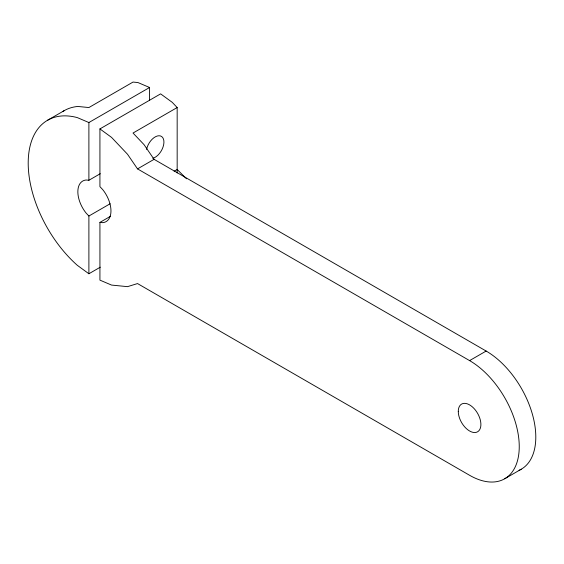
<?xml version="1.0" encoding="UTF-8"?>
<svg xmlns="http://www.w3.org/2000/svg" width="564" height="564" viewBox="0 0 564 564"><rect width="100%" height="100%" fill="white"/><g stroke="black" fill="none" stroke-linecap="round" stroke-linejoin="round"><path stroke-width="0.85" d="M47.595 120.245L64.141 110.692M100.272 267.188L88.893 273.759L77.275 265.284A93.631 54.059 60 0 1 28.2 163.109A93.631 54.059 60 0 1 77.275 117.594L88.893 122.536L149.58 87.498L149.58 100.618M99.927 128.909L111.545 137.383L127.513 154.24L137.524 168.89L469.593 360.607A70.225 40.545 60 0 1 519.247 446.61A70.225 40.545 60 0 1 469.593 475.283L137.524 283.565L127.513 286.653L111.545 285.074L99.927 280.132L99.927 222.392L102.683 222.667A23.406 13.515 60 0 0 102.683 189.56L99.927 186.649L99.927 128.909L160.62 93.864L172.239 102.338L177.166 107.548L177.166 172.958M177.166 107.548L133.033 133.033L144.067 144.68L154.078 159.33L486.147 351.048A70.225 40.545 60 0 1 532.571 414.85A70.225 40.545 60 0 1 519.084 470.313M88.893 273.759L88.893 216.019L86.13 213.107A23.406 13.515 60 0 1 86.13 180.001L88.893 180.276L100.272 173.705M137.524 168.89L154.078 159.33M88.893 216.019L110.135 203.759M174.128 171.237L177.166 169.482L186.508 178.788M99.927 222.392L110.544 216.259M469.593 360.607L486.147 351.048M504.702 478.758L521.256 469.206M149.58 87.498L137.961 82.555L133.033 82.062L88.893 107.548L77.853 106.455A93.631 54.059 60 0 0 62.738 111.552M88.893 122.536L88.893 180.276M146.57 149.432A12.486 7.205 -60 0 1 157.384 135.98A12.486 7.205 -60 0 1 163.63 144.863A12.486 7.205 -60 0 1 152.816 158.315M458.278 411.41A15.996 9.236 60 0 0 475.248 432.517A15.996 9.236 60 0 0 475.248 409.901A15.996 9.236 60 0 0 458.278 411.41"/></g></svg>
